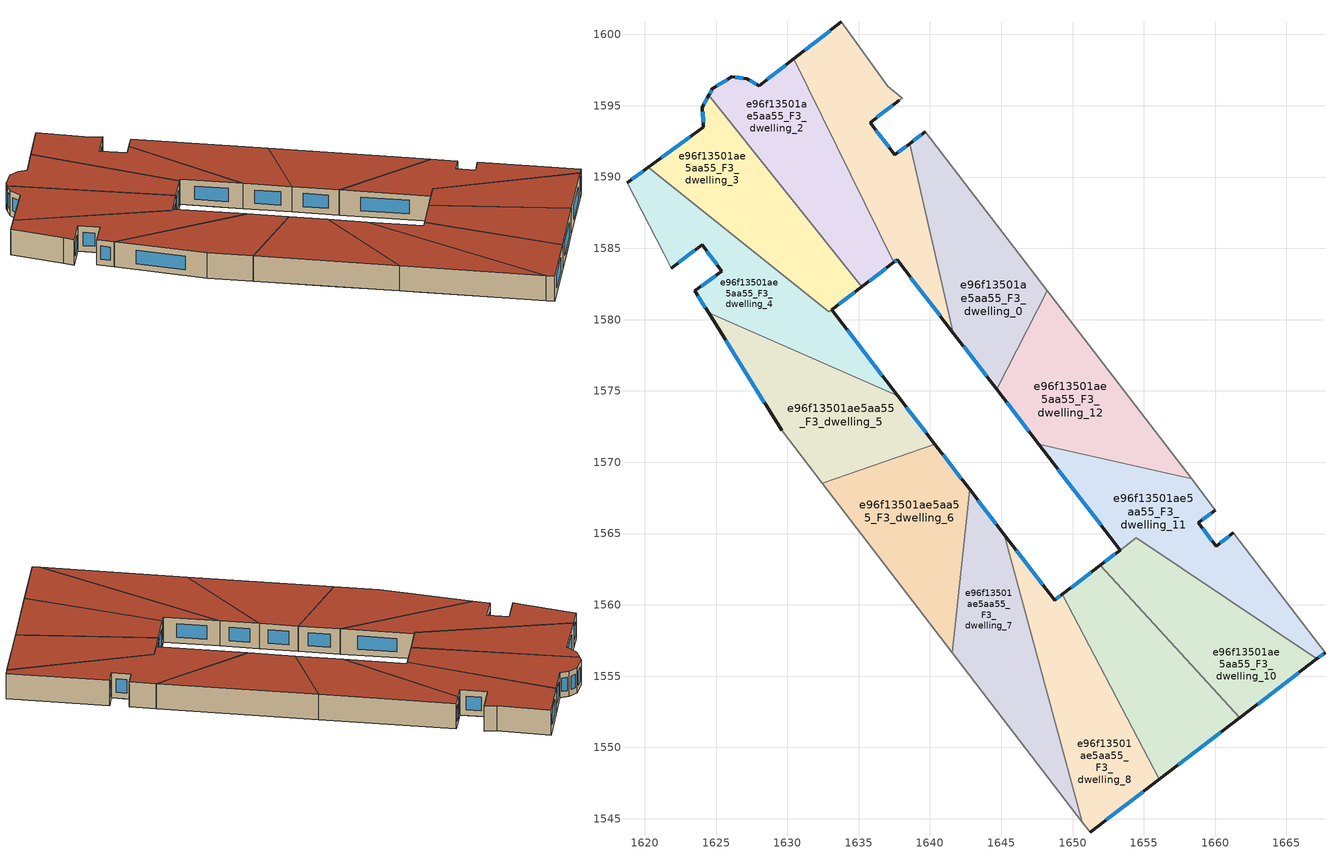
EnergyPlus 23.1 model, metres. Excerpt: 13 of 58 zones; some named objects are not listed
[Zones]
e96f13501ae5aa55_F3_dwelling_0
 floor to e96f13501ae5aa55_F2_dwelling_10 (EU_floor_Construction): 1645.34,1585.77 1648.22,1582.02 1644.68,1575.11 1641.65,1579.06 1640.88,1582.37 z9
 floor to e96f13501ae5aa55_F2_dwelling_9 (EU_floor_Construction): 1641.1,1591.29 1645.34,1585.77 1640.88,1582.37 1639.16,1589.81 z9
 floor to e96f13501ae5aa55_F2_dwelling_8 (EU_floor_Construction): 1639.66,1593.18 1641.1,1591.29 1639.16,1589.81 1638.57,1592.35 z9
 wall outside (EU_wall_Construction): 1641.65,1579.06 1644.68,1575.11 / 1639.66,1593.18 1638.57,1592.35 z9:12
 wall to e96f13501ae5aa55_F3_dwelling_12 (EU_wall_Construction): 1644.68,1575.11 1648.22,1582.02 z9:12
 wall to e96f13501ae5aa55_F3_dwelling_1 (EU_wall_Construction): 1638.57,1592.35 1641.65,1579.06 z9:12
 wall adiabatic (EU_wall_Construction): 1648.22,1582.02 1639.66,1593.18 z9:12
 window (EU_Window_Construction): 1642.36,1578.13 1643.97,1576.04 / 1639.4,1592.98 1638.82,1592.54 z9.7:11.3
 roof outside (EU_roof_Construction): 1644.68,1575.11 1648.22,1582.02 1639.66,1593.18 1638.57,1592.35 1641.65,1579.06 z12
e96f13501ae5aa55_F3_dwelling_1
 floor to e96f13501ae5aa55_F2_dwelling_7 (EU_floor_Construction): 1633.77,1600.88 1637.05,1596.38 1638.04,1595.53 1635.8,1593.82 1634.97,1594.89 1632.9,1593.31 1630.46,1598.29 z9
 floor to e96f13501ae5aa55_F2_dwelling_8 (EU_floor_Construction): 1638.57,1592.35 1639.16,1589.81 1635.85,1587.29 1632.9,1593.31 1634.97,1594.89 1637.54,1591.56 z9
 floor to e96f13501ae5aa55_F2_dwelling_9 (EU_floor_Construction): 1639.16,1589.81 1640.88,1582.37 1639.76,1581.52 1637.7,1584.2 1637.46,1584.01 1635.85,1587.29 z9
 floor to e96f13501ae5aa55_F2_dwelling_10 (EU_floor_Construction): 1640.88,1582.37 1641.65,1579.06 1639.76,1581.52 z9
 wall outside (EU_wall_Construction): 1638.57,1592.35 1637.54,1591.56 1635.8,1593.82 1637.86,1595.39 / 1637.46,1584.01 1637.7,1584.2 1641.65,1579.06 / 1633.77,1600.88 1630.46,1598.29 z9:12
 wall adiabatic (EU_wall_Construction): 1637.86,1595.39 1638.04,1595.53 1637.05,1596.38 1633.77,1600.88 z9:12
 wall to e96f13501ae5aa55_F3_dwelling_2 (EU_wall_Construction): 1630.46,1598.29 1637.46,1584.01 z9:12
 window (EU_Window_Construction): 1636.28,1594.19 1637.38,1595.02 / 1637.13,1592.09 1636.21,1593.29 / 1638.33,1592.16 1637.78,1591.75 / 1638.63,1582.99 1640.72,1580.26 / 1637.52,1584.06 1637.64,1584.15 / 1632.99,1600.28 1631.23,1598.9 z9.7:11.3
 roof outside (EU_roof_Construction): 1641.65,1579.06 1638.57,1592.35 1637.54,1591.56 1635.8,1593.82 1637.86,1595.39 1638.04,1595.53 1637.05,1596.38 1633.77,1600.88 1630.46,1598.29 1637.46,1584.01 1637.7,1584.2 z12
e96f13501ae5aa55_F3_dwelling_10
 floor to e96f13501ae5aa55_F2_dwelling_14 (EU_floor_Construction): 1667.14,1556.21 1661.72,1552.08 1657.8,1556.35 1662.07,1559.61 z9
 floor to e96f13501ae5aa55_F2_dwelling_13 (EU_floor_Construction): 1662.07,1559.61 1657.8,1556.35 1653.77,1560.76 1656.86,1563.11 z9
 floor to e96f13501ae5aa55_F2_dwelling_12 (EU_floor_Construction): 1656.86,1563.11 1653.77,1560.76 1651.93,1562.76 1653.33,1563.83 1654.48,1564.71 z9
 wall outside (EU_wall_Construction): 1661.72,1552.08 1667.14,1556.21 / 1653.33,1563.83 1651.93,1562.76 z9:12
 wall to e96f13501ae5aa55_F3_dwelling_9 (EU_wall_Construction): 1651.93,1562.76 1661.72,1552.08 z9:12
 wall to e96f13501ae5aa55_F3_dwelling_11 (EU_wall_Construction): 1667.14,1556.21 1654.48,1564.71 1653.34,1563.84 z9:12
 window (EU_Window_Construction): 1663,1553.05 1665.87,1555.24 / 1653,1563.58 1652.26,1563.01 z9.7:11.3
 roof outside (EU_roof_Construction): 1667.14,1556.21 1654.48,1564.71 1653.34,1563.84 1651.93,1562.76 1661.72,1552.08 z12
e96f13501ae5aa55_F3_dwelling_11
 floor to e96f13501ae5aa55_F2_dwelling_12 (EU_floor_Construction): 1658.34,1568.83 1660.02,1566.65 1658.83,1565.75 1659.37,1565.03 1656.86,1563.11 1654.48,1564.71 1653.34,1563.84 1650.39,1567.67 1653.38,1569.96 z9
 floor to e96f13501ae5aa55_F2_dwelling_14 (EU_floor_Construction): 1664.19,1561.22 1667.7,1556.64 1667.14,1556.21 1662.07,1559.61 z9
 floor to e96f13501ae5aa55_F2_dwelling_11 (EU_floor_Construction): 1653.38,1569.96 1650.39,1567.67 1647.64,1571.26 z9
 floor to e96f13501ae5aa55_F2_dwelling_13 (EU_floor_Construction): 1661.26,1565.04 1664.19,1561.22 1662.07,1559.61 1656.86,1563.11 1659.37,1565.03 1660.07,1564.13 z9
 wall outside (EU_wall_Construction): 1661.26,1565.04 1660.07,1564.13 1658.83,1565.75 1660.02,1566.65 / 1667.14,1556.21 1667.7,1556.64 / 1647.64,1571.26 1653.34,1563.84 z9:12
 wall adiabatic (EU_wall_Construction): 1667.7,1556.64 1661.26,1565.04 / 1660.02,1566.65 1658.34,1568.83 z9:12
 wall to e96f13501ae5aa55_F3_dwelling_12 (EU_wall_Construction): 1658.34,1568.83 1647.64,1571.26 z9:12
 window (EU_Window_Construction): 1660.98,1564.83 1660.34,1564.34 / 1667.27,1556.31 1667.57,1556.54 / 1648.97,1569.52 1652,1565.58 / 1659.1,1565.96 1659.74,1566.44 / 1659.77,1564.51 1659.12,1565.37 z9.7:11.3
 roof outside (EU_roof_Construction): 1667.7,1556.64 1661.26,1565.04 1660.07,1564.13 1658.83,1565.75 1660.02,1566.65 1658.34,1568.83 1647.64,1571.26 1653.34,1563.84 1654.48,1564.71 1667.14,1556.21 z12
e96f13501ae5aa55_F3_dwelling_12
 floor to e96f13501ae5aa55_F2_dwelling_11 (EU_floor_Construction): 1650.65,1578.85 1655.97,1571.93 1653.38,1569.96 1647.64,1571.26 1645.07,1574.6 z9
 floor to e96f13501ae5aa55_F2_dwelling_10 (EU_floor_Construction): 1648.22,1582.02 1650.65,1578.85 1645.07,1574.6 1644.68,1575.11 z9
 floor to e96f13501ae5aa55_F2_dwelling_12 (EU_floor_Construction): 1655.97,1571.93 1658.34,1568.83 1653.38,1569.96 z9
 wall outside (EU_wall_Construction): 1644.68,1575.11 1647.64,1571.26 z9:12
 wall adiabatic (EU_wall_Construction): 1658.34,1568.83 1648.22,1582.02 z9:12
 window (EU_Window_Construction): 1645.37,1574.21 1646.94,1572.16 z9.7:11.3
 roof outside (EU_roof_Construction): 1658.34,1568.83 1648.22,1582.02 1644.68,1575.11 1647.64,1571.26 z12
e96f13501ae5aa55_F3_dwelling_2
 floor to e96f13501ae5aa55_F2_dwelling_8 (EU_floor_Construction): 1632.9,1593.31 1635.85,1587.29 1632.98,1585.1 1628.88,1590.24 z9
 floor to e96f13501ae5aa55_F2_dwelling_0 (EU_floor_Construction): 1624.52,1595.78 1625.61,1594.35 1624.49,1595.74 z9
 floor to e96f13501ae5aa55_F2_dwelling_7 (EU_floor_Construction): 1630.46,1598.29 1632.9,1593.31 1628.88,1590.24 1625.61,1594.34 1624.52,1595.78 1624.74,1596.2 1626.1,1597.02 1627.14,1596.9 1628.03,1596.4 z9
 floor to e96f13501ae5aa55_F2_dwelling_9 (EU_floor_Construction): 1635.85,1587.29 1637.46,1584.01 1635.21,1582.3 1632.98,1585.1 z9
 wall outside (EU_wall_Construction): 1630.46,1598.29 1628.03,1596.4 1627.14,1596.9 1626.1,1597.02 1624.74,1596.2 1624.49,1595.74 / 1635.22,1582.3 1637.46,1584.01 z9:12
 wall to e96f13501ae5aa55_F3_dwelling_3 (EU_wall_Construction): 1624.49,1595.74 1635.22,1582.3 z9:12
 window (EU_Window_Construction): 1626.89,1596.93 1626.34,1596.99 / 1627.82,1596.52 1627.35,1596.78 / 1629.89,1597.85 1628.6,1596.85 / 1635.74,1582.7 1636.93,1583.61 / 1624.69,1596.09 1624.55,1595.85 / 1625.78,1596.82 1625.06,1596.39 z9.7:11.3
 roof outside (EU_roof_Construction): 1637.46,1584.01 1630.46,1598.29 1628.03,1596.4 1627.14,1596.9 1626.1,1597.02 1624.74,1596.2 1624.49,1595.74 1635.22,1582.3 z12
e96f13501ae5aa55_F3_dwelling_3
 floor to e96f13501ae5aa55_F2_dwelling_0 (EU_floor_Construction): 1625.61,1594.35 1630.28,1588.21 1626.71,1585.49 1620.24,1590.68 1624.1,1593.5 1624.03,1594.9 1624.49,1595.74 z9
 floor to e96f13501ae5aa55_F2_dwelling_1 (EU_floor_Construction): 1630.28,1588.21 1634.91,1582.15 1634.95,1582.1 1633.11,1580.7 1633.07,1580.75 1632.85,1580.58 1626.71,1585.49 z9
 floor to e96f13501ae5aa55_F2_dwelling_8 (EU_floor_Construction): 1628.88,1590.24 1632.98,1585.1 1632.78,1584.94 1628.79,1590.17 z9
 floor to e96f13501ae5aa55_F2_dwelling_2 (EU_floor_Construction): 1633.07,1580.75 1633.11,1580.7 1632.89,1580.54 1632.85,1580.58 z9
 floor to e96f13501ae5aa55_F2_dwelling_9 (EU_floor_Construction): 1632.98,1585.1 1635.21,1582.3 1634.95,1582.1 1632.78,1584.94 z9
 floor to e96f13501ae5aa55_F2_dwelling_7 (EU_floor_Construction): 1625.61,1594.34 1628.88,1590.24 1628.79,1590.17 z9
 wall outside (EU_wall_Construction): 1624.49,1595.74 1624.03,1594.9 1624.1,1593.5 1620.24,1590.68 / 1633.11,1580.7 1635.22,1582.3 z9:12
 wall to e96f13501ae5aa55_F3_dwelling_4 (EU_wall_Construction): 1620.24,1590.68 1632.89,1580.54 / 1632.9,1580.54 1633.11,1580.7 z9:12
 window (EU_Window_Construction): 1623.2,1592.84 1621.15,1591.34 / 1624.05,1594.57 1624.09,1593.83 / 1624.39,1595.54 1624.14,1595.1 / 1633.6,1581.07 1634.72,1581.93 z9.7:11.3
 roof outside (EU_roof_Construction): 1635.22,1582.3 1624.49,1595.74 1624.03,1594.9 1624.1,1593.5 1620.24,1590.68 1632.89,1580.54 1633.11,1580.7 z12
e96f13501ae5aa55_F3_dwelling_4
 floor to e96f13501ae5aa55_F2_dwelling_1 (EU_floor_Construction): 1632.85,1580.58 1629.71,1578.18 1624.47,1580.48 1623.5,1582.04 1625.41,1583.41 1624.89,1584.1 1626.71,1585.49 z9
 floor to e96f13501ae5aa55_F2_dwelling_0 (EU_floor_Construction): 1626.71,1585.49 1624.89,1584.1 1624.03,1585.24 1621.85,1583.6 1621.34,1584.65 1618.76,1589.59 1620.24,1590.68 z9
 floor to e96f13501ae5aa55_F2_dwelling_2 (EU_floor_Construction): 1633.11,1580.7 1637.74,1574.67 1629.71,1578.18 1632.85,1580.58 1632.9,1580.54 z9
 wall outside (EU_wall_Construction): 1621.85,1583.6 1624.03,1585.24 1625.41,1583.41 1623.5,1582.04 1624.47,1580.48 / 1620.24,1590.68 1618.76,1589.59 / 1637.74,1574.67 1633.11,1580.7 z9:12
 wall to e96f13501ae5aa55_F3_dwelling_5 (EU_wall_Construction): 1624.47,1580.48 1637.74,1574.67 z9:12
 wall adiabatic (EU_wall_Construction): 1618.76,1589.59 1621.34,1584.65 1621.85,1583.6 z9:12
 window (EU_Window_Construction): 1623.73,1581.67 1624.24,1580.84 / 1624.97,1583.09 1623.95,1582.36 / 1624.36,1584.81 1625.09,1583.84 / 1622.37,1583.99 1623.52,1584.85 / 1619.89,1590.42 1619.1,1589.85 / 1636.65,1576.08 1634.2,1579.28 z9.7:11.3
 roof outside (EU_roof_Construction): 1637.74,1574.67 1633.11,1580.7 1632.9,1580.54 1620.24,1590.68 1618.76,1589.59 1621.34,1584.65 1621.85,1583.6 1624.03,1585.24 1625.41,1583.41 1623.5,1582.04 1624.47,1580.48 z12
e96f13501ae5aa55_F3_dwelling_5
 floor adiabatic (EU_floor_Construction): 1637.74,1574.67 1640.35,1571.26 1632.44,1568.53 1629.59,1572.24 1624.47,1580.48 z9
 wall outside (EU_wall_Construction): 1640.35,1571.26 1637.74,1574.67 / 1624.47,1580.48 1629.59,1572.24 z9:12
 wall to e96f13501ae5aa55_F3_dwelling_6 (EU_wall_Construction): 1632.44,1568.53 1640.35,1571.26 z9:12
 wall adiabatic (EU_wall_Construction): 1629.59,1572.24 1632.44,1568.53 z9:12
 window (EU_Window_Construction): 1639.73,1572.06 1638.35,1573.87 / 1625.67,1578.54 1628.39,1574.18 z9.7:11.3
 roof outside (EU_roof_Construction): 1640.35,1571.26 1637.74,1574.67 1624.47,1580.48 1629.59,1572.24 1632.44,1568.53 z12
e96f13501ae5aa55_F3_dwelling_6
 floor to e96f13501ae5aa55_F2_dwelling_3 (EU_floor_Construction): 1640.35,1571.26 1642.78,1568.09 1642.52,1565.64 1637.57,1561.86 1632.44,1568.53 z9
 floor to e96f13501ae5aa55_F2_dwelling_4 (EU_floor_Construction): 1642.52,1565.64 1641.57,1556.64 1637.57,1561.86 z9
 wall outside (EU_wall_Construction): 1642.78,1568.09 1640.35,1571.26 z9:12
 wall to e96f13501ae5aa55_F3_dwelling_7 (EU_wall_Construction): 1641.57,1556.64 1642.78,1568.09 z9:12
 wall adiabatic (EU_wall_Construction): 1632.44,1568.53 1641.57,1556.64 z9:12
 window (EU_Window_Construction): 1642.21,1568.84 1640.92,1570.52 z9.7:11.3
 roof outside (EU_roof_Construction): 1641.57,1556.64 1642.78,1568.09 1640.35,1571.26 1632.44,1568.53 z12
e96f13501ae5aa55_F3_dwelling_7
 floor to e96f13501ae5aa55_F2_dwelling_4 (EU_floor_Construction): 1645.22,1564.92 1647.04,1558.22 1642.82,1555.01 1641.57,1556.64 1642.52,1565.64 1643.88,1566.67 z9
 floor to e96f13501ae5aa55_F2_dwelling_5 (EU_floor_Construction): 1647.04,1558.22 1648.99,1551.04 1647.02,1549.54 1642.82,1555.01 z9
 floor to e96f13501ae5aa55_F2_dwelling_3 (EU_floor_Construction): 1642.78,1568.09 1643.88,1566.67 1642.52,1565.64 z9
 floor to e96f13501ae5aa55_F2_dwelling_6 (EU_floor_Construction): 1648.99,1551.04 1650.7,1544.75 1647.02,1549.54 z9
 wall outside (EU_wall_Construction): 1645.22,1564.92 1642.78,1568.09 z9:12
 wall to e96f13501ae5aa55_F3_dwelling_8 (EU_wall_Construction): 1650.7,1544.75 1645.22,1564.92 z9:12
 wall adiabatic (EU_wall_Construction): 1641.57,1556.64 1650.7,1544.75 z9:12
 window (EU_Window_Construction): 1644.65,1565.66 1643.35,1567.35 z9.7:11.3
 roof outside (EU_roof_Construction): 1650.7,1544.75 1645.22,1564.92 1642.78,1568.09 1641.57,1556.64 z12
e96f13501ae5aa55_F3_dwelling_8
 floor to e96f13501ae5aa55_F2_dwelling_5 (EU_floor_Construction): 1649.28,1560.73 1652.83,1553.97 1648.99,1551.04 1647.04,1558.22 1649.13,1559.82 1648.74,1560.33 z9
 floor to e96f13501ae5aa55_F2_dwelling_6 (EU_floor_Construction): 1652.83,1553.97 1656.08,1547.77 1651.22,1544.06 1650.7,1544.75 1648.99,1551.04 z9
 floor to e96f13501ae5aa55_F2_dwelling_4 (EU_floor_Construction): 1645.22,1564.92 1649.13,1559.82 1647.04,1558.22 z9
 wall outside (EU_wall_Construction): 1649.28,1560.73 1648.74,1560.33 1645.22,1564.92 / 1651.22,1544.06 1656.08,1547.77 z9:12
 wall to e96f13501ae5aa55_F3_dwelling_9 (EU_wall_Construction): 1656.08,1547.77 1649.28,1560.73 z9:12
 wall adiabatic (EU_wall_Construction): 1650.7,1544.75 1651.22,1544.06 z9:12
 window (EU_Window_Construction): 1647.92,1561.4 1646.05,1563.84 / 1649.15,1560.64 1648.87,1560.42 / 1652.37,1544.93 1654.94,1546.9 z9.7:11.3
 roof outside (EU_roof_Construction): 1656.08,1547.77 1649.28,1560.73 1648.74,1560.33 1645.22,1564.92 1650.7,1544.75 1651.22,1544.06 z12
e96f13501ae5aa55_F3_dwelling_9
 floor to e96f13501ae5aa55_F2_dwelling_13 (EU_floor_Construction): 1653.77,1560.76 1657.8,1556.35 1655.77,1554.8 1652.16,1559.53 z9
 floor to e96f13501ae5aa55_F2_dwelling_14 (EU_floor_Construction): 1657.8,1556.35 1661.72,1552.08 1659.27,1550.21 1655.77,1554.8 z9
 floor to e96f13501ae5aa55_F2_dwelling_5 (EU_floor_Construction): 1650.52,1561.68 1655.09,1555.69 1652.83,1553.97 1649.28,1560.73 z9
 floor to e96f13501ae5aa55_F2_dwelling_6 (EU_floor_Construction): 1655.09,1555.69 1659.27,1550.21 1656.08,1547.77 1652.83,1553.97 z9
 floor to e96f13501ae5aa55_F2_dwelling_12 (EU_floor_Construction): 1651.93,1562.76 1653.77,1560.76 1652.16,1559.53 1650.52,1561.68 z9
 wall outside (EU_wall_Construction): 1651.93,1562.76 1649.28,1560.73 / 1656.08,1547.77 1661.72,1552.08 z9:12
 window (EU_Window_Construction): 1651.31,1562.29 1649.9,1561.21 / 1657.41,1548.78 1660.4,1551.07 z9.7:11.3
 roof outside (EU_roof_Construction): 1661.72,1552.08 1651.93,1562.76 1649.28,1560.73 1656.08,1547.77 z12
[Building]
EU S2 Campaign: North Axis=0; Terrain=City; Solar Distribution=FullExterior
[Site:Location]
Budapest.Ferenc.Liszt.Intl.AP: Latitude=47.437; Longitude=19.256; Time Zone=1; Elevation=185
[SizingPeriod:WeatherFileDays]
AnnualSizingPeriod: Begin Month=1; Begin Day of Month=1; End Month=12; End Day of Month=31; Day of Week for Start Day=Monday; Use Weather File Daylight Saving Period=No; Use Weather File Rain and Snow Indicators=No
[MATERIAL]
EU_InternalMass_Material: Roughness=MediumRough; Thickness=0.1; Conductivity=1; Density=1800; Specific Heat=900; Thermal Absorptance=0.9; Solar Absorptance=0.7; Visible Absorptance=0.7
[MATERIAL:NOMASS] Roughness=MediumRough; Thermal Absorptance=0.9; Solar Absorptance=0.7; Visible Absorptance=0.7
Name | Thermal Resistance
EU_wall_NoMass | 0.832559
EU_roof_NoMass | 1.39638
EU_floor_NoMass | 0.872794
[WINDOWMATERIAL:SIMPLEGLAZINGSYSTEM]
EU_Window_SimpleGlazing: UFactor=2.79869; Solar Heat Gain Coefficient=0.75; Visible Transmittance=0.75
[CONSTRUCTION]
EU_wall_Construction: EU_wall_NoMass
EU_roof_Construction: EU_roof_NoMass
EU_floor_Construction: EU_floor_NoMass
EU_Window_Construction: EU_Window_SimpleGlazing
EU_InternalMass_Construction: EU_InternalMass_Material
[ZONE] Type=1; Multiplier=1; Ceiling Height=autocalculate; Floor Area=autocalculate; Part of Total Floor Area=Yes
Name | Volume
e96f13501ae5aa55_F3_dwelling_0 | 225.931
e96f13501ae5aa55_F3_dwelling_1 | 226.148
e96f13501ae5aa55_F3_dwelling_10 | 216.867
e96f13501ae5aa55_F3_dwelling_11 | 235.183
e96f13501ae5aa55_F3_dwelling_12 | 226.028
e96f13501ae5aa55_F3_dwelling_2 | 226.06
e96f13501ae5aa55_F3_dwelling_3 | 225.636
e96f13501ae5aa55_F3_dwelling_4 | 226.444
e96f13501ae5aa55_F3_dwelling_5 | 226.051
e96f13501ae5aa55_F3_dwelling_6 | 226.044
e96f13501ae5aa55_F3_dwelling_7 | 226.014
e96f13501ae5aa55_F3_dwelling_8 | 226.069
e96f13501ae5aa55_F3_dwelling_9 | 226.057
[INTERNALMASS] Construction=EU_InternalMass_Construction
Name | Zone or ZoneList | Surface Area
e96f13501ae5aa55_F3_dwelling_0_EU_InternalMass | e96f13501ae5aa55_F3_dwelling_0 | 75.3105
e96f13501ae5aa55_F3_dwelling_1_EU_InternalMass | e96f13501ae5aa55_F3_dwelling_1 | 75.382
e96f13501ae5aa55_F3_dwelling_2_EU_InternalMass | e96f13501ae5aa55_F3_dwelling_2 | 75.3533
e96f13501ae5aa55_F3_dwelling_3_EU_InternalMass | e96f13501ae5aa55_F3_dwelling_3 | 75.2117
e96f13501ae5aa55_F3_dwelling_4_EU_InternalMass | e96f13501ae5aa55_F3_dwelling_4 | 75.4804
e96f13501ae5aa55_F3_dwelling_5_EU_InternalMass | e96f13501ae5aa55_F3_dwelling_5 | 75.3503
e96f13501ae5aa55_F3_dwelling_6_EU_InternalMass | e96f13501ae5aa55_F3_dwelling_6 | 75.3483
e96f13501ae5aa55_F3_dwelling_7_EU_InternalMass | e96f13501ae5aa55_F3_dwelling_7 | 75.3379
e96f13501ae5aa55_F3_dwelling_8_EU_InternalMass | e96f13501ae5aa55_F3_dwelling_8 | 75.3567
e96f13501ae5aa55_F3_dwelling_9_EU_InternalMass | e96f13501ae5aa55_F3_dwelling_9 | 75.3522
e96f13501ae5aa55_F3_dwelling_10_EU_InternalMass | e96f13501ae5aa55_F3_dwelling_10 | 72.2926
e96f13501ae5aa55_F3_dwelling_11_EU_InternalMass | e96f13501ae5aa55_F3_dwelling_11 | 78.3929
e96f13501ae5aa55_F3_dwelling_12_EU_InternalMass | e96f13501ae5aa55_F3_dwelling_12 | 75.3427
[OTHEREQUIPMENT] Fuel Type=Electricity; Design Level Calculation Method=Watts/Area; Power per Zone Floor Area=1; Fraction Latent=0; Fraction Radiant=0; Fraction Lost=0; Carbon Dioxide Generation Rate=0; EndUse Subcategory=EU_Step8_InternalGains
Name | Zone or ZoneList or Space or SpaceList | Schedule
EU_Step8_InternalGain_e96f13501ae5aa55_F3_dwelling_0_f000 | e96f13501ae5aa55_F3_dwelling_0 | EU_Step8_GainSchedule_e96f13501ae5aa55_F3_dwelling_0_f000
EU_Step8_InternalGain_e96f13501ae5aa55_F3_dwelling_1_f000 | e96f13501ae5aa55_F3_dwelling_1 | EU_Step8_GainSchedule_e96f13501ae5aa55_F3_dwelling_1_f000
EU_Step8_InternalGain_e96f13501ae5aa55_F3_dwelling_2_f000 | e96f13501ae5aa55_F3_dwelling_2 | EU_Step8_GainSchedule_e96f13501ae5aa55_F3_dwelling_2_f000
EU_Step8_InternalGain_e96f13501ae5aa55_F3_dwelling_3_f000 | e96f13501ae5aa55_F3_dwelling_3 | EU_Step8_GainSchedule_e96f13501ae5aa55_F3_dwelling_3_f000
EU_Step8_InternalGain_e96f13501ae5aa55_F3_dwelling_4_f000 | e96f13501ae5aa55_F3_dwelling_4 | EU_Step8_GainSchedule_e96f13501ae5aa55_F3_dwelling_4_f000
EU_Step8_InternalGain_e96f13501ae5aa55_F3_dwelling_5_f000 | e96f13501ae5aa55_F3_dwelling_5 | EU_Step8_GainSchedule_e96f13501ae5aa55_F3_dwelling_5_f000
EU_Step8_InternalGain_e96f13501ae5aa55_F3_dwelling_6_f000 | e96f13501ae5aa55_F3_dwelling_6 | EU_Step8_GainSchedule_e96f13501ae5aa55_F3_dwelling_6_f000
EU_Step8_InternalGain_e96f13501ae5aa55_F3_dwelling_7_f000 | e96f13501ae5aa55_F3_dwelling_7 | EU_Step8_GainSchedule_e96f13501ae5aa55_F3_dwelling_7_f000
EU_Step8_InternalGain_e96f13501ae5aa55_F3_dwelling_8_f000 | e96f13501ae5aa55_F3_dwelling_8 | EU_Step8_GainSchedule_e96f13501ae5aa55_F3_dwelling_8_f000
EU_Step8_InternalGain_e96f13501ae5aa55_F3_dwelling_9_f000 | e96f13501ae5aa55_F3_dwelling_9 | EU_Step8_GainSchedule_e96f13501ae5aa55_F3_dwelling_9_f000
EU_Step8_InternalGain_e96f13501ae5aa55_F3_dwelling_10_f000 | e96f13501ae5aa55_F3_dwelling_10 | EU_Step8_GainSchedule_e96f13501ae5aa55_F3_dwelling_10_f000
EU_Step8_InternalGain_e96f13501ae5aa55_F3_dwelling_11_f000 | e96f13501ae5aa55_F3_dwelling_11 | EU_Step8_GainSchedule_e96f13501ae5aa55_F3_dwelling_11_f000
EU_Step8_InternalGain_e96f13501ae5aa55_F3_dwelling_12_f000 | e96f13501ae5aa55_F3_dwelling_12 | EU_Step8_GainSchedule_e96f13501ae5aa55_F3_dwelling_12_f000
[ZONEVENTILATION:DESIGNFLOWRATE] Schedule=EU_AlwaysOn; Design Flow Rate Calculation Method=AirChanges/Hour; Air Changes per Hour=0.475469; Ventilation Type=Natural; Fan Pressure Rise=0; Fan Total Efficiency=1; Constant Term Coefficient=1; Temperature Term Coefficient=0; Velocity Term Coefficient=0; Velocity Squared Term Coefficient=0; Minimum Indoor Temperature=-100; Maximum Indoor Temperature=100; Delta Temperature=-100; Minimum Outdoor Temperature=-100; Maximum Outdoor Temperature=100; Maximum Wind Speed=40
Name | Zone or ZoneList or Space or SpaceList
EU_ConstantAir_e96f13501ae5aa55_F3_dwelling_0 | e96f13501ae5aa55_F3_dwelling_0
EU_ConstantAir_e96f13501ae5aa55_F3_dwelling_1 | e96f13501ae5aa55_F3_dwelling_1
EU_ConstantAir_e96f13501ae5aa55_F3_dwelling_2 | e96f13501ae5aa55_F3_dwelling_2
EU_ConstantAir_e96f13501ae5aa55_F3_dwelling_3 | e96f13501ae5aa55_F3_dwelling_3
EU_ConstantAir_e96f13501ae5aa55_F3_dwelling_4 | e96f13501ae5aa55_F3_dwelling_4
EU_ConstantAir_e96f13501ae5aa55_F3_dwelling_5 | e96f13501ae5aa55_F3_dwelling_5
EU_ConstantAir_e96f13501ae5aa55_F3_dwelling_6 | e96f13501ae5aa55_F3_dwelling_6
EU_ConstantAir_e96f13501ae5aa55_F3_dwelling_7 | e96f13501ae5aa55_F3_dwelling_7
EU_ConstantAir_e96f13501ae5aa55_F3_dwelling_8 | e96f13501ae5aa55_F3_dwelling_8
EU_ConstantAir_e96f13501ae5aa55_F3_dwelling_9 | e96f13501ae5aa55_F3_dwelling_9
EU_ConstantAir_e96f13501ae5aa55_F3_dwelling_10 | e96f13501ae5aa55_F3_dwelling_10
EU_ConstantAir_e96f13501ae5aa55_F3_dwelling_11 | e96f13501ae5aa55_F3_dwelling_11
EU_ConstantAir_e96f13501ae5aa55_F3_dwelling_12 | e96f13501ae5aa55_F3_dwelling_12
[HVACTEMPLATE:ZONE:IDEALLOADSAIRSYSTEM] System Availability Schedule=EU_AlwaysOn; Maximum Heating Supply Air Temperature=50; Minimum Cooling Supply Air Temperature=13; Maximum Heating Supply Air Humidity Ratio=0.0156; Minimum Cooling Supply Air Humidity Ratio=0.0077; Heating Limit=NoLimit; Cooling Limit=NoLimit; Heating Availability Schedule=EU_AlwaysOn; Cooling Availability Schedule=EU_CoolingOff; Dehumidification Control Type=ConstantSensibleHeatRatio; Cooling Sensible Heat Ratio=0.7; Dehumidification Setpoint=60; Humidification Control Type=None; Humidification Setpoint=30; Outdoor Air Method=None; Outdoor Air Flow Rate per Person=0.00944; Outdoor Air Flow Rate per Zone Floor Area=0; Outdoor Air Flow Rate per Zone=0; Demand Controlled Ventilation Type=None; Outdoor Air Economizer Type=NoEconomizer; Heat Recovery Type=None; Sensible Heat Recovery Effectiveness=0.7; Latent Heat Recovery Effectiveness=0.65
Name | Template Thermostat
e96f13501ae5aa55_F3_dwelling_0 | EU_HeatOnly_e96f13501ae5aa55_F3_dwelling_0
e96f13501ae5aa55_F3_dwelling_1 | EU_HeatOnly_e96f13501ae5aa55_F3_dwelling_1
e96f13501ae5aa55_F3_dwelling_2 | EU_HeatOnly_e96f13501ae5aa55_F3_dwelling_2
e96f13501ae5aa55_F3_dwelling_3 | EU_HeatOnly_e96f13501ae5aa55_F3_dwelling_3
e96f13501ae5aa55_F3_dwelling_4 | EU_HeatOnly_e96f13501ae5aa55_F3_dwelling_4
e96f13501ae5aa55_F3_dwelling_5 | EU_HeatOnly_e96f13501ae5aa55_F3_dwelling_5
e96f13501ae5aa55_F3_dwelling_6 | EU_HeatOnly_e96f13501ae5aa55_F3_dwelling_6
e96f13501ae5aa55_F3_dwelling_7 | EU_HeatOnly_e96f13501ae5aa55_F3_dwelling_7
e96f13501ae5aa55_F3_dwelling_8 | EU_HeatOnly_e96f13501ae5aa55_F3_dwelling_8
e96f13501ae5aa55_F3_dwelling_9 | EU_HeatOnly_e96f13501ae5aa55_F3_dwelling_9
e96f13501ae5aa55_F3_dwelling_10 | EU_HeatOnly_e96f13501ae5aa55_F3_dwelling_10
e96f13501ae5aa55_F3_dwelling_11 | EU_HeatOnly_e96f13501ae5aa55_F3_dwelling_11
e96f13501ae5aa55_F3_dwelling_12 | EU_HeatOnly_e96f13501ae5aa55_F3_dwelling_12
[SIZING:ZONE] Zone Cooling Design Supply Air Temperature Input Method=SupplyAirTemperature; Zone Cooling Design Supply Air Temperature=13; Zone Heating Design Supply Air Temperature Input Method=SupplyAirTemperature; Zone Heating Design Supply Air Temperature=50; Zone Cooling Design Supply Air Humidity Ratio=0.008; Zone Heating Design Supply Air Humidity Ratio=0.008; Cooling Design Air Flow Method=DesignDay; Cooling Design Air Flow Rate=0; Cooling Minimum Air Flow per Zone Floor Area=0.000762; Cooling Minimum Air Flow=0; Cooling Minimum Air Flow Fraction=0.2; Heating Design Air Flow Method=DesignDay; Heating Design Air Flow Rate=0; Heating Maximum Air Flow per Zone Floor Area=0.002032; Heating Maximum Air Flow=0.141576; Heating Maximum Air Flow Fraction=0.3; Account for Dedicated Outdoor Air System=No; Dedicated Outdoor Air System Control Strategy=NeutralSupplyAir; Dedicated Outdoor Air Low Setpoint Temperature for Design=autosize; Dedicated Outdoor Air High Setpoint Temperature for Design=autosize; Zone Load Sizing Method=Sensible Load Only No Latent Load; Zone Latent Cooling Design Supply Air Humidity Ratio Input Method=HumidityRatioDifference; Zone Cooling Design Supply Air Humidity Ratio Difference=0.005; Zone Latent Heating Design Supply Air Humidity Ratio Input Method=HumidityRatioDifference; Zone Humidification Design Supply Air Humidity Ratio Difference=0.005
e96f13501ae5aa55_F3_dwelling_0; e96f13501ae5aa55_F3_dwelling_1; e96f13501ae5aa55_F3_dwelling_2; e96f13501ae5aa55_F3_dwelling_3; e96f13501ae5aa55_F3_dwelling_4; e96f13501ae5aa55_F3_dwelling_5; e96f13501ae5aa55_F3_dwelling_6; e96f13501ae5aa55_F3_dwelling_7; e96f13501ae5aa55_F3_dwelling_8; e96f13501ae5aa55_F3_dwelling_9; e96f13501ae5aa55_F3_dwelling_10; e96f13501ae5aa55_F3_dwelling_11; e96f13501ae5aa55_F3_dwelling_12
[SCHEDULE:CONSTANT]
Name | Hourly Value
EU_AlwaysOn | 1
EU_CoolingOff | 0
[SCHEDULE:FILE] Column Number=1; Rows to Skip at Top=0; Number of Hours of Data=8760; Column Separator=Comma; Interpolate to Timestep=No; Minutes per Item=60; Adjust Schedule for Daylight Savings=Yes
Name | File
EU_Step8_GainSchedule_e96f13501ae5aa55_F3_dwelling_0_f000 | ../../schedules/e96f13501ae5aa55/e96f13501ae5aa55_F3_dwelling_0_f000_gain.csv
EU_Step8_GainSchedule_e96f13501ae5aa55_F3_dwelling_1_f000 | ../../schedules/e96f13501ae5aa55/e96f13501ae5aa55_F3_dwelling_1_f000_gain.csv
EU_Step8_GainSchedule_e96f13501ae5aa55_F3_dwelling_2_f000 | ../../schedules/e96f13501ae5aa55/e96f13501ae5aa55_F3_dwelling_2_f000_gain.csv
EU_Step8_GainSchedule_e96f13501ae5aa55_F3_dwelling_3_f000 | ../../schedules/e96f13501ae5aa55/e96f13501ae5aa55_F3_dwelling_3_f000_gain.csv
EU_Step8_GainSchedule_e96f13501ae5aa55_F3_dwelling_4_f000 | ../../schedules/e96f13501ae5aa55/e96f13501ae5aa55_F3_dwelling_4_f000_gain.csv
EU_Step8_GainSchedule_e96f13501ae5aa55_F3_dwelling_5_f000 | ../../schedules/e96f13501ae5aa55/e96f13501ae5aa55_F3_dwelling_5_f000_gain.csv
EU_Step8_GainSchedule_e96f13501ae5aa55_F3_dwelling_6_f000 | ../../schedules/e96f13501ae5aa55/e96f13501ae5aa55_F3_dwelling_6_f000_gain.csv
EU_Step8_GainSchedule_e96f13501ae5aa55_F3_dwelling_7_f000 | ../../schedules/e96f13501ae5aa55/e96f13501ae5aa55_F3_dwelling_7_f000_gain.csv
EU_Step8_GainSchedule_e96f13501ae5aa55_F3_dwelling_8_f000 | ../../schedules/e96f13501ae5aa55/e96f13501ae5aa55_F3_dwelling_8_f000_gain.csv
EU_Step8_GainSchedule_e96f13501ae5aa55_F3_dwelling_9_f000 | ../../schedules/e96f13501ae5aa55/e96f13501ae5aa55_F3_dwelling_9_f000_gain.csv
EU_Step8_GainSchedule_e96f13501ae5aa55_F3_dwelling_10_f000 | ../../schedules/e96f13501ae5aa55/e96f13501ae5aa55_F3_dwelling_10_f000_gain.csv
EU_Step8_GainSchedule_e96f13501ae5aa55_F3_dwelling_11_f000 | ../../schedules/e96f13501ae5aa55/e96f13501ae5aa55_F3_dwelling_11_f000_gain.csv
EU_Step8_GainSchedule_e96f13501ae5aa55_F3_dwelling_12_f000 | ../../schedules/e96f13501ae5aa55/e96f13501ae5aa55_F3_dwelling_12_f000_gain.csv
